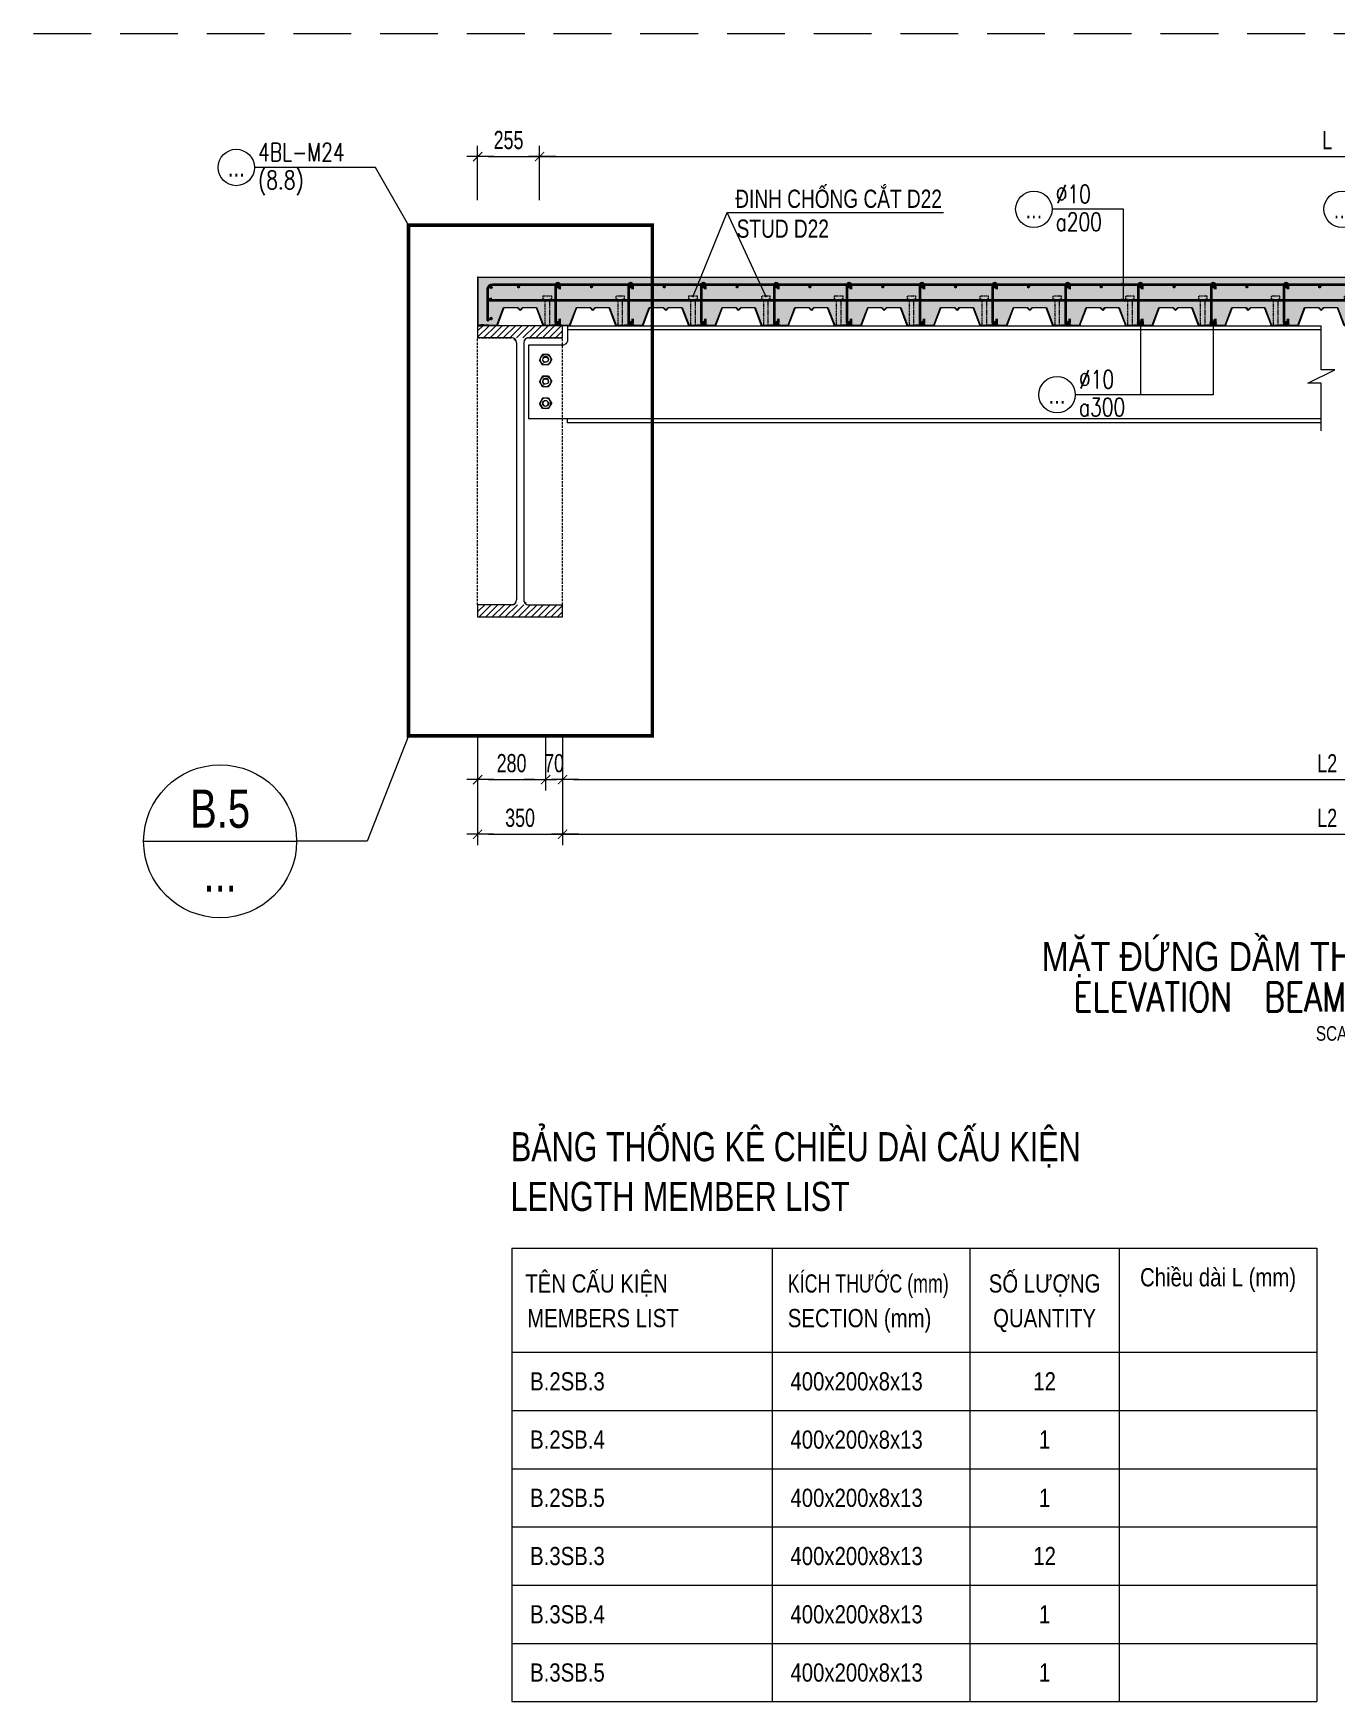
# Model space of a CAD drawing. Header units: millimetres. Extents: x 84463 to 294191, y -61495 to 44118.
# Drawn here: x 185383 to 196121, y -43978 to -30228 of the extents above; entities that cross this region are included whole.
import ezdxf
from ezdxf.enums import TextEntityAlignment as Align

# ---------------------------------------------------------------- set-up
doc = ezdxf.new("R2010")
doc.units = ezdxf.units.MM
doc.linetypes.add('HIDDEN2', pattern=[4.7625, 3.175, -1.5875])
for name, color, linetype, lineweight in [('NDC_S-ANNO', 7, 'Continuous', 20), ('NDC_S-BEAM FRAME-STEL', 32, 'Continuous', 18), ('NDC_S-BEAM-NAME-VERT', 7, 'Continuous', 20), ('NDC_S-CONT', 3, 'Continuous', 20), ('NDC_S-DECK', 3, 'Continuous', 20), ('NDC_S-DIMS', 1, 'Continuous', 15), ('NDC_S-FNDN-RBAR-TOP1', 4, 'Continuous', 35), ('NDC_S-HIDN', 8, 'HIDDEN2', 13), ('NDC_S-HTCH-MAT', 8, 'Continuous', 15), ('NDC_S-LEGN', 1, 'Continuous', 15), ('NDC_S-STIR', 4, 'Continuous', 35), ('NDC_S-TEXT-SYMB', 7, 'Continuous', 20), ('NDC_S-TEXT-VIE', 7, 'Continuous', 20), ('NDC_S_ANNO', 7, 'Continuous', 20), ('NDC_S_DIM', 1, 'Continuous', 15), ('NDC_S_ENG TITLE', 3, 'Continuous', 20), ('NDC_S_HATCH MATERIAL', 8, 'Continuous', 13), ('NDC_S_HIDDEN', 8, 'HIDDEN2', 13), ('NDC_S_REBAR', 4, 'Continuous', 35), ('NDC_S_TEXT SYMBOL', 7, 'Continuous', 20), ('NDC_S_VN TEXT', 7, 'Continuous', 20), ('NDC_S_VN TITLE', 6, 'Continuous', 35), ('NDC_Table', 3, 'Continuous', 20)]:
    doc.layers.add(name, color=color, linetype=linetype, lineweight=lineweight)
doc.styles.add('ARIAL', font='arial.ttf', dxfattribs={"width": 0.8})
doc.styles.add('NDC_ANNO', font='', dxfattribs={"width": 0.8})
doc.styles.add('NDC_ARIAL', font='arial.ttf', dxfattribs={"width": 0.85})
doc.styles.add('NDC_DIM', font='', dxfattribs={"width": 0.75})
doc.styles.add('NDC_EN TXT', font='romans.shx', dxfattribs={"width": 0.8})
doc.styles.add('NDC_VIE TXT', font='arial.ttf', dxfattribs={"width": 0.8})
doc.styles.get('NDC_ANNO').set_extended_font_data('Dotum')
doc.styles.get('NDC_DIM').set_extended_font_data('Dotum')
doc.dimstyles.new('NDC_dim_50', dxfattribs={"dimscale": 50, "dimtxt": 2.5, "dimasz": 1.5, "dimexe": 1.5, "dimexo": 2.5, "dimgap": 1, "dimtad": 1, "dimdec": 0, "dimrnd": 0.001, "dimzin": 0, "dimdsep": 46, "dimtxsty": 'NDC_DIM', "dimblk": 'DIMMARK', "dimcen": 0, "dimdle": 1.2, "dimclrd": 256, "dimclre": 256, "dimclrt": 3, "dimadec": 0, "dimazin": 0, "dimtfac": 1, "dimtdec": 0, "dimtix": 1, "dimtofl": 0, "dimtmove": 2, "dimatfit": 3, "dimfxl": 6, "dimfxlon": 1, "dimtolj": 1, "dimtzin": 0, "dimlwd": -1, "dimlwe": -1, "dimarcsym": 0})
doc.dimstyles.new('NDC_dim_60', dxfattribs={"dimscale": 60, "dimtxt": 2.5, "dimasz": 1.5, "dimexe": 1.5, "dimexo": 2.5, "dimgap": 1, "dimtad": 1, "dimdec": 0, "dimrnd": 0.001, "dimzin": 0, "dimdsep": 46, "dimtxsty": 'NDC_DIM', "dimblk": 'DIMMARK', "dimcen": 0, "dimdle": 1.2, "dimclrd": 256, "dimclre": 256, "dimclrt": 3, "dimadec": 0, "dimazin": 0, "dimtfac": 1, "dimtdec": 0, "dimtix": 1, "dimtofl": 0, "dimtmove": 2, "dimatfit": 3, "dimfxl": 6, "dimfxlon": 1, "dimtolj": 1, "dimtzin": 0, "dimlwd": -1, "dimlwe": -1, "dimarcsym": 0})

# ---------------------------------------------------------------- blocks, each defined once
blk = doc.blocks.new('kata_block_THEP')
at = {"layer": 'NDC_S_REBAR', "color": 0}
for p, q in [((-0.5, 0), (0.5, 0)), ((-0.35, 0.35), (0.35, -0.35)), ((0.35, 0.35), (-0.35, -0.35)), ((0, 0.5), (0, -0.5))]:
    blk.add_line(p, q, dxfattribs=at)
at = {"layer": 'NDC_S_REBAR', "color": 0, "const_width": 0.0833}
blk.add_lwpolyline([(-0.5, 0, 1), (0.5, 0, 1), (-0.5, 0, 1)], format="xyb", dxfattribs=at)
blk = doc.blocks.new('*U276')
at = {"layer": 'NDC_S-STIR', "xscale": -20, "yscale": 20, "zscale": 20}
blk.add_blockref('kata_block_THEP', (0, 0), dxfattribs=at)
blk = doc.blocks.new('*U277')
at = {"layer": 'NDC_S_DIM', "color": 0, "linetype": 'ByBlock', "lineweight": -2, "transparency": 16777216}
for p in [(0, 0), (600, 0), (1200, 0), (1800, 0), (2400, 0), (3000, 0), (3600, 0), (4200, 0), (4800, 0), (5400, 0), (6000, 0), (6600, 0), (7200, 0), (7800, 0), (8400, 0), (9000, 0), (9600, 0), (10200, 0), (10800, 0), (11400, 0), (12000, 0), (12600, 0), (13200, 0)]:
    blk.add_blockref('*U276', p, dxfattribs=at)
blk = doc.blocks.new('*U278')
at = {"layer": 'NDC_S-HIDN', "ltscale": 3}
blk.add_lwpolyline([(-54, -173), (-14, -173), (-14, 43), (2, 43), (2, 67), (-70, 67), (-70, 43), (-54, 43)], close=True, dxfattribs=at)
at = {"layer": 'NDC_S_REBAR'}
blk.add_lwpolyline([(70, 123), (70, 155, 1), (34, 155), (34, -153, 1), (70, -153), (70, -121)], format="xyb", dxfattribs=at)
at = {"layer": 'NDC_S-STIR', "xscale": -20, "yscale": 20, "zscale": 20}
for p in [(52, 146), (52, -153)]:
    blk.add_blockref('kata_block_THEP', p, dxfattribs=at)
blk = doc.blocks.new('*U279')
at = {"layer": 'NDC_S_DIM', "color": 0, "linetype": 'ByBlock', "lineweight": -2, "transparency": 16777216}
for p in [(0, 0), (600, 0), (1200, 0), (1800, 0), (2400, 0), (3000, 0), (3600, 0), (4200, 0), (4800, 0), (5400, 0), (6000, 0), (6600, 0), (7200, 0), (7800, 0), (8400, 0), (9000, 0), (9600, 0), (10200, 0), (10800, 0), (11400, 0), (12000, 0), (12600, 0), (13200, 0)]:
    blk.add_blockref('*U278', p, dxfattribs=at)
blk = doc.blocks.new('*U6089')
for p, q in [((140, 1150), (0, 1150)), ((160, 1130), (160, 70)), ((190, 1130), (190, 70)), ((210, 1150), (350, 1150)), ((140, 50), (0, 50)), ((210, 50), (350, 50))]:
    blk.add_line(p, q)
for points in [[(350, 1150), (350, 1200), (0, 1200), (0, 1150)], [(0, 50), (0, 0), (350, 0), (350, 50)]]:
    blk.add_lwpolyline(points)
for centre, start, end in [((140, 1130), 360, 450), ((210, 1130), 90, 180), ((140, 70), 270, 360), ((210, 70), 180, 270)]:
    blk.add_arc(centre, 20, start, end)
blk = doc.blocks.new('*U102')
at = {"color": 0, "linetype": 'Continuous'}
for p, q in [((-8.5, 4.9), (0, 9.8)), ((-8.5, -4.9), (-8.5, 4.9)), ((8.5, 4.9), (0, 9.8)), ((8.5, -4.9), (8.5, 4.9)), ((-8.5, -4.9), (0, -9.8)), ((8.5, -4.9), (0, -9.8))]:
    blk.add_line(p, q, dxfattribs=at)
for radius in [8.5, 4.25]:
    blk.add_circle((0, 0), radius, dxfattribs=at)
blk.add_arc((0, 0), 5, 250, 160, dxfattribs=at)
blk = doc.blocks.new('DIMMARK')
at = {"layer": 'NDC_S_DIM', "color": 1}
blk.add_line((-1.5, 0), (1, 0), dxfattribs=at)
at = {"layer": 'NDC_S_DIM', "color": 2, "const_width": 0.1}
blk.add_lwpolyline([(-0.42, -0.42), (0.42, 0.42)], dxfattribs=at)
blk = doc.blocks.new('*D421')
at = {"layer": 'Defpoints', "color": 0, "transparency": 16777216}
for p in [(189553, -31244), (189043, -32279), (189553, -32279)]:
    blk.add_point(p, dxfattribs=at)
at = {"layer": 'NDC_S_DIM', "transparency": 16777216}
for p, q in [((189043, -31604), (189043, -31154)), ((189553, -31604), (189553, -31154)), ((189133, -31244), (189463, -31244))]:
    blk.add_line(p, q, dxfattribs=at)
at = {"layer": 'NDC_S_DIM', "transparency": 16777216, "xscale": 90, "yscale": 90, "zscale": 90, "rotation": 180}
blk.add_blockref('DIMMARK', (189043, -31244), dxfattribs=at)
at = {"layer": 'NDC_S_DIM', "transparency": 16777216, "xscale": 90, "yscale": 90, "zscale": 90}
blk.add_blockref('DIMMARK', (189553, -31244), dxfattribs=at)
at = {"layer": 'NDC_S_DIM', "color": 3, "transparency": 16777216, "insert": (189298, -31108), "char_height": 150, "attachment_point": 5, "style": 'NDC_DIM'}
blk.add_mtext('\\A1;255', dxfattribs=at)
blk = doc.blocks.new('*D422')
at = {"layer": 'Defpoints', "color": 0, "transparency": 16777216}
for p in [(202533, -31244), (189553, -32279), (202533, -32279)]:
    blk.add_point(p, dxfattribs=at)
at = {"layer": 'NDC_S_DIM', "transparency": 16777216}
for p, q in [((189553, -31604), (189553, -31154)), ((202533, -31604), (202533, -31154)), ((189643, -31244), (202443, -31244))]:
    blk.add_line(p, q, dxfattribs=at)
at = {"layer": 'NDC_S_DIM', "transparency": 16777216, "xscale": 90, "yscale": 90, "zscale": 90, "rotation": 180}
blk.add_blockref('DIMMARK', (189553, -31244), dxfattribs=at)
at = {"layer": 'NDC_S_DIM', "transparency": 16777216, "xscale": 90, "yscale": 90, "zscale": 90}
blk.add_blockref('DIMMARK', (202533, -31244), dxfattribs=at)
at = {"layer": 'NDC_S_DIM', "color": 3, "transparency": 16777216, "insert": (196043, -31108), "char_height": 150, "attachment_point": 5, "style": 'NDC_DIM'}
blk.add_mtext('\\A1;L', dxfattribs=at)
blk = doc.blocks.new('*D424')
at = {"layer": 'Defpoints', "color": 0, "transparency": 16777216}
for p in [(189603, -33457), (189043, -35037), (189603, -36379)]:
    blk.add_point(p, dxfattribs=at)
at = {"layer": 'NDC_S_DIM', "transparency": 16777216}
for p, q in [((189043, -36019), (189043, -36469)), ((189603, -36019), (189603, -36469)), ((189133, -36379), (189513, -36379))]:
    blk.add_line(p, q, dxfattribs=at)
at = {"layer": 'NDC_S_DIM', "transparency": 16777216, "xscale": 90, "yscale": 90, "zscale": 90, "rotation": 180}
blk.add_blockref('DIMMARK', (189043, -36379), dxfattribs=at)
at = {"layer": 'NDC_S_DIM', "transparency": 16777216, "xscale": 90, "yscale": 90, "zscale": 90}
blk.add_blockref('DIMMARK', (189603, -36379), dxfattribs=at)
at = {"layer": 'NDC_S_DIM', "color": 3, "transparency": 16777216, "insert": (189323, -36244), "char_height": 150, "attachment_point": 5, "style": 'NDC_DIM'}
blk.add_mtext('\\A1;280', dxfattribs=at)
blk = doc.blocks.new('*D425')
at = {"layer": 'Defpoints', "color": 0, "transparency": 16777216}
for p in [(189603, -33457), (189743, -35037), (189743, -36379)]:
    blk.add_point(p, dxfattribs=at)
at = {"layer": 'NDC_S_DIM', "transparency": 16777216}
for p, q in [((189603, -36019), (189603, -36469)), ((189743, -36019), (189743, -36469)), ((189513, -36379), (189423, -36379)), ((189833, -36379), (189923, -36379))]:
    blk.add_line(p, q, dxfattribs=at)
at = {"layer": 'NDC_S_DIM', "transparency": 16777216, "xscale": 90, "yscale": 90, "zscale": 90}
blk.add_blockref('DIMMARK', (189603, -36379), dxfattribs=at)
at = {"layer": 'NDC_S_DIM', "transparency": 16777216, "xscale": 90, "yscale": 90, "zscale": 90, "rotation": 180}
blk.add_blockref('DIMMARK', (189743, -36379), dxfattribs=at)
at = {"layer": 'NDC_S_DIM', "color": 3, "transparency": 16777216, "insert": (189673, -36244), "char_height": 150, "attachment_point": 5, "style": 'NDC_DIM'}
blk.add_mtext('\\A1;70', dxfattribs=at)
blk = doc.blocks.new('*D415')
at = {"layer": 'Defpoints', "color": 0, "transparency": 16777216}
for p in [(189743, -35037), (202343, -35037), (202343, -36379)]:
    blk.add_point(p, dxfattribs=at)
at = {"layer": 'NDC_S_DIM', "transparency": 16777216}
for p, q in [((189743, -36019), (189743, -36469)), ((202343, -36019), (202343, -36469)), ((189833, -36379), (202253, -36379))]:
    blk.add_line(p, q, dxfattribs=at)
at = {"layer": 'NDC_S_DIM', "transparency": 16777216, "xscale": 90, "yscale": 90, "zscale": 90, "rotation": 180}
blk.add_blockref('DIMMARK', (189743, -36379), dxfattribs=at)
at = {"layer": 'NDC_S_DIM', "transparency": 16777216, "xscale": 90, "yscale": 90, "zscale": 90}
blk.add_blockref('DIMMARK', (202343, -36379), dxfattribs=at)
at = {"layer": 'NDC_S_DIM', "color": 3, "transparency": 16777216, "insert": (196043, -36244), "char_height": 150, "attachment_point": 5, "style": 'NDC_DIM'}
blk.add_mtext('\\A1;L2', dxfattribs=at)
blk = doc.blocks.new('*D418')
at = {"layer": 'Defpoints', "color": 0, "transparency": 16777216}
for p in [(189043, -35037), (189743, -35037), (189743, -36829)]:
    blk.add_point(p, dxfattribs=at)
at = {"layer": 'NDC_S_DIM', "transparency": 16777216}
for p, q in [((189043, -36469), (189043, -36919)), ((189743, -36469), (189743, -36919)), ((189133, -36829), (189653, -36829))]:
    blk.add_line(p, q, dxfattribs=at)
at = {"layer": 'NDC_S_DIM', "transparency": 16777216, "xscale": 90, "yscale": 90, "zscale": 90, "rotation": 180}
blk.add_blockref('DIMMARK', (189043, -36829), dxfattribs=at)
at = {"layer": 'NDC_S_DIM', "transparency": 16777216, "xscale": 90, "yscale": 90, "zscale": 90}
blk.add_blockref('DIMMARK', (189743, -36829), dxfattribs=at)
at = {"layer": 'NDC_S_DIM', "color": 3, "transparency": 16777216, "insert": (189393, -36694), "char_height": 150, "attachment_point": 5, "style": 'NDC_DIM'}
blk.add_mtext('\\A1;350', dxfattribs=at)
blk = doc.blocks.new('*D419')
at = {"layer": 'Defpoints', "color": 0, "transparency": 16777216}
for p in [(189743, -35037), (202343, -35037), (202343, -36829)]:
    blk.add_point(p, dxfattribs=at)
at = {"layer": 'NDC_S_DIM', "transparency": 16777216}
for p, q in [((189743, -36469), (189743, -36919)), ((202343, -36469), (202343, -36919)), ((189833, -36829), (202253, -36829))]:
    blk.add_line(p, q, dxfattribs=at)
at = {"layer": 'NDC_S_DIM', "transparency": 16777216, "xscale": 90, "yscale": 90, "zscale": 90, "rotation": 180}
blk.add_blockref('DIMMARK', (189743, -36829), dxfattribs=at)
at = {"layer": 'NDC_S_DIM', "transparency": 16777216, "xscale": 90, "yscale": 90, "zscale": 90}
blk.add_blockref('DIMMARK', (202343, -36829), dxfattribs=at)
at = {"layer": 'NDC_S_DIM', "color": 3, "transparency": 16777216, "insert": (196043, -36694), "char_height": 150, "attachment_point": 5, "style": 'NDC_DIM'}
blk.add_mtext('\\A1;L2', dxfattribs=at)
blk = doc.blocks.new('Drawing name_symbol')
at = {"layer": 'NDC_S_ENG TITLE', "style": 'NDC_EN TXT', "width": 0.8}
blk.add_attdef('SECTDET1', text='', height=5, dxfattribs=at).set_placement((0, 1.01), align=Align.CENTER)
at = {"layer": 'NDC_S_TEXT SYMBOL', "lineweight": 25, "style": 'NDC_ANNO', "width": 0.8}
blk.add_attdef('SSCALE', text='', height=2.5, dxfattribs=at).set_placement((0, -4), align=Align.CENTER)
at = {"layer": 'NDC_S_VN TITLE', "style": 'NDC_VIE TXT', "width": 0.8}
blk.add_attdef('SECTDET2', text='', height=5, dxfattribs=at).set_placement((0, 7.97), align=Align.CENTER)
blk = doc.blocks.new('MARK4')
at = {"layer": 'NDC_S_ANNO'}
blk.add_line((-5, 0), (5, 0), dxfattribs=at)
blk.add_circle((0, 0), 5, dxfattribs=at)
blk = doc.blocks.new('*U107')
blk.add_circle((-2.5, 0), 2.5)
at = {"layer": 'NDC_S_VN TEXT', "color": 3, "style": 'NDC_EN TXT', "width": 0.75}
for tag, p in [('DK1', (0.5, 0.85)), ('KC1', (0.5, -2.97))]:
    blk.add_attdef(tag, p, '', height=2.5, dxfattribs=at)
at = {"layer": 'NDC_S_VN TEXT', "color": 7, "style": 'ARIAL', "width": 0.8}
blk.add_attdef('SH2', text='', height=2.5, dxfattribs=at).set_placement((-2.5, 0), align=Align.MIDDLE)
blk = doc.blocks.new('*U427')
at = {"layer": 'NDC_S-DECK'}
blk.add_lwpolyline([(-300, -73), (-300, -69), (-259, -69), (-257, -71), (-192, -71), (-136, 75), (-19, 75), (0, 57), (19, 75), (136, 75), (192, -71), (257, -71), (259, -69), (300, -69), (300, -73), (261, -73), (259, -75), (190, -75), (134, 71), (21, 71), (0, 51), (-21, 71), (-134, 71), (-190, -75), (-259, -75), (-261, -73)], close=True, dxfattribs=at)
blk = doc.blocks.new('*U428')
at = {"layer": 'NDC_S_DIM', "color": 0, "linetype": 'ByBlock', "lineweight": -2, "transparency": 16777216}
for p in [(0, 0), (600, 0), (1200, 0), (1800, 0), (2400, 0), (3000, 0), (3600, 0), (4200, 0), (4800, 0), (5400, 0), (6000, 0), (6600, 0), (7200, 0), (7800, 0), (8400, 0), (9000, 0), (9600, 0), (10200, 0), (10800, 0), (11400, 0), (12000, 0), (12600, 0), (13200, 0)]:
    blk.add_blockref('*U427', p, dxfattribs=at)
blk = doc.blocks.new('*U104')
blk.add_circle((-2.5, 0), 2.5)
at = {"layer": 'NDC_S_VN TEXT', "color": 3, "style": 'NDC_EN TXT', "width": 0.75}
for tag, p in [('DK1', (0.5, 0.85)), ('KC1', (0.5, -2.97))]:
    blk.add_attdef(tag, p, '', height=2.5, dxfattribs=at)
at = {"layer": 'NDC_S_VN TEXT', "color": 7, "style": 'ARIAL', "width": 0.8}
blk.add_attdef('SH2', text='', height=2.5, dxfattribs=at).set_placement((-2.5, 0), align=Align.MIDDLE)
blk = doc.blocks.new('*U105')
blk.add_circle((-2.5, 0), 2.5)
at = {"layer": 'NDC_S_VN TEXT', "color": 3, "style": 'NDC_EN TXT', "width": 0.75}
for tag, p in [('DK1', (0.5, 0.85)), ('KC1', (0.5, -2.97))]:
    blk.add_attdef(tag, p, '', height=2.5, dxfattribs=at)
at = {"layer": 'NDC_S_VN TEXT', "color": 7, "style": 'ARIAL', "width": 0.8}
blk.add_attdef('SH2', text='', height=2.5, dxfattribs=at).set_placement((-2.5, 0), align=Align.MIDDLE)

msp = doc.modelspace()

# ---------------------------------------------------------------- hatches: boundary and pattern name
at = {"layer": 'NDC_S-HTCH-MAT'}
h = msp.add_hatch(dxfattribs=at)
h.set_pattern_fill('BT-01', color=256, scale=40, pattern_type=2)
h.set_pattern_definition([(50, (-191490.7, 75262.32), (286.90407, -25.10085), [30, -330]), (355, (-191490.7, 75262.32), (-55.50053, 300.87685), [24, -264]), (100.4514, (-191466.78, 75260.23), (231.40375, 275.77582), [25.49608, -280.45684]), (46.1842, (-191490.7, 75342.32), (426.89642, -66.2076), [45, -495]), (96.6356, (-191455.1, 75336.8), (373.8651, 389.64715), [38.2441, -420.6852]), (351.1842, (-191490.7, 75342.32), (373.8648, 389.64744), [36, -396]), (21, (-191450.7, 75322.32), (238.76282, -161.04756), [30, -330]), (326, (-191450.7, 75322.32), (97.32613, 290.06002), [24, -264]), (71.4514, (-191430.8, 75308.9), (336.08905, 129.0122), [25.49608, -280.45684]), (37.5, (-191490.69, 75262.32), (4.863942, 133.157542), [0, -260.8, 0, -268, 0, -265]), (7.5, (-191490.69, 75262.32), (105.227815, 157.764685), [0, -152.8, 0, -254.8, 0, -101]), (327.5, (-191579.89, 75262.32), (213.528974, -9.02195), [0, -100, 0, -312, 0, -414]), (317.5, (-191619.9, 75262.32), (233.27447, 40.04199), [0, -130, 0, -207.2, 0, -294]), (45, (-191490.7, 75262.32), (-120.20815, 120.20815), []), (45, (-191490.7, 75311.32), (-120.20815, 120.20815), [])])
h.paths.add_polyline_path([(203043.2, -32523.3), (203043.2, -32237.5), (189047.2, -32237.5), (189047.2, -32633.5), (189070.2, -32633.5), (189072.2, -32631.5), (189093, -32631.5), (189133.8, -32631.5), (189201.6, -32631.6), (189256.9, -32487.5), (189373.8, -32487.5), (189393, -32505.9), (189412.2, -32487.5), (189529, -32487.5), (189585.1, -32633.5), (189650.2, -32633.5), (189652.2, -32631.5), (189693, -32631.5), (189733.8, -32631.5), (189801.6, -32631.6), (189856.9, -32487.5), (189973.8, -32487.5), (189993, -32505.9), (190012.2, -32487.5), (190129, -32487.5), (190185.1, -32633.5), (190250.2, -32633.5), (190252.2, -32631.5), (190293, -32631.5), (190333.8, -32631.5), (190401.6, -32631.6), (190456.9, -32487.5), (190573.8, -32487.5), (190593, -32505.9), (190612.2, -32487.5), (190729, -32487.5), (190785.1, -32633.5), (190850.2, -32633.5), (190852.2, -32631.5), (190893, -32631.5), (190933.8, -32631.5), (191001.6, -32631.6), (191056.9, -32487.5), (191173.8, -32487.5), (191193, -32505.9), (191212.2, -32487.5), (191329, -32487.5), (191385.1, -32633.5), (191450.2, -32633.5), (191452.2, -32631.5), (191493, -32631.5), (191533.8, -32631.5), (191601.6, -32631.6), (191656.9, -32487.5), (191773.8, -32487.5), (191793, -32505.9), (191812.2, -32487.5), (191929, -32487.5), (191985.1, -32633.5), (192050.2, -32633.5), (192052.2, -32631.5), (192093, -32631.5), (192133.8, -32631.5), (192201.6, -32631.6), (192256.9, -32487.5), (192373.8, -32487.5), (192393, -32505.9), (192412.2, -32487.5), (192529, -32487.5), (192585.1, -32633.5), (192650.2, -32633.5), (192652.2, -32631.5), (192693, -32631.5), (192733.8, -32631.5), (192801.6, -32631.6), (192856.9, -32487.5), (192973.8, -32487.5), (192993, -32505.9), (193012.2, -32487.5), (193129, -32487.5), (193185.1, -32633.5), (193250.2, -32633.5), (193252.2, -32631.5), (193293, -32631.5), (193333.8, -32631.5), (193401.6, -32631.6), (193456.9, -32487.5), (193573.8, -32487.5), (193593, -32505.9), (193612.2, -32487.5), (193729, -32487.5), (193785.1, -32633.5), (193850.2, -32633.5), (193852.2, -32631.5), (193893, -32631.5), (193933.8, -32631.5), (194001.6, -32631.6), (194056.9, -32487.5), (194173.8, -32487.5), (194193, -32505.9), (194212.2, -32487.5), (194329, -32487.5), (194385.1, -32633.5), (194450.2, -32633.5), (194452.2, -32631.5), (194493, -32631.5), (194533.8, -32631.5), (194601.6, -32631.6), (194656.9, -32487.5), (194773.8, -32487.5), (194793, -32505.9), (194812.2, -32487.5), (194929, -32487.5), (194985.1, -32633.5), (195050.2, -32633.5), (195052.2, -32631.5), (195093, -32631.5), (195133.8, -32631.5), (195201.6, -32631.6), (195256.9, -32487.5), (195373.8, -32487.5), (195393, -32505.9), (195412.2, -32487.5), (195529, -32487.5), (195585.1, -32633.5), (195650.2, -32633.5), (195652.2, -32631.5), (195693, -32631.5), (195733.8, -32631.5), (195801.6, -32631.6), (195856.9, -32487.5), (195973.8, -32487.5), (195993, -32505.9), (196012.2, -32487.5), (196129, -32487.5), (196185.1, -32633.5), (196250.2, -32633.5), (196252.2, -32631.5), (196293, -32631.5), (196333.8, -32631.5), (196401.6, -32631.6), (196456.9, -32487.5), (196573.8, -32487.5), (196593, -32505.9), (196612.2, -32487.5), (196729, -32487.5), (196785.1, -32633.5), (196850.2, -32633.5), (196852.2, -32631.5), (196893, -32631.5), (196933.8, -32631.5), (197001.6, -32631.6), (197056.9, -32487.5), (197173.8, -32487.5), (197193, -32505.9), (197212.2, -32487.5), (197329, -32487.5), (197385.1, -32633.5), (197450.2, -32633.5), (197452.2, -32631.5), (197493, -32631.5), (197533.8, -32631.5), (197601.6, -32631.6), (197656.9, -32487.5), (197773.8, -32487.5), (197793, -32505.9), (197812.2, -32487.5), (197929, -32487.5), (197985.1, -32633.5), (198050.2, -32633.5), (198052.2, -32631.5), (198093, -32631.5), (198133.8, -32631.5), (198201.6, -32631.6), (198256.9, -32487.5), (198373.8, -32487.5), (198393, -32505.9), (198412.2, -32487.5), (198529, -32487.5), (198585.1, -32633.5), (198650.2, -32633.5), (198652.2, -32631.5), (198693, -32631.5), (198733.8, -32631.5), (198801.6, -32631.6), (198856.9, -32487.5), (198973.8, -32487.5), (198993, -32505.9), (199012.2, -32487.5), (199129, -32487.5), (199185.1, -32633.5), (199250.2, -32633.5), (199252.2, -32631.5), (199293, -32631.5), (199333.8, -32631.5), (199401.6, -32631.6), (199456.9, -32487.5), (199573.8, -32487.5), (199593, -32505.9), (199612.2, -32487.5), (199729, -32487.5), (199785.1, -32633.5), (199850.2, -32633.5), (199852.2, -32631.5), (199893, -32631.5), (199933.8, -32631.5), (200001.5, -32631.7), (200056.9, -32487.5), (200173.8, -32487.5), (200193, -32505.9), (200212.2, -32487.5), (200329, -32487.5), (200385.1, -32633.5), (200450.2, -32633.5), (200452.2, -32631.5), (200493, -32631.5), (200533.8, -32631.5), (200601.5, -32631.7), (200656.9, -32487.5), (200773.8, -32487.5), (200793, -32505.9), (200812.2, -32487.5), (200929, -32487.5), (200985.1, -32633.5), (201050.2, -32633.5), (201052.2, -32631.5), (201093, -32631.5), (201133.8, -32631.5), (201201.5, -32631.8), (201256.9, -32487.5), (201373.8, -32487.5), (201393, -32505.9), (201412.2, -32487.5), (201529, -32487.5), (201585.1, -32633.5), (201650.2, -32633.5), (201652.2, -32631.5), (201693, -32631.5), (201733.8, -32631.5), (201801.5, -32631.9), (201856.9, -32487.5), (201973.8, -32487.5), (201993, -32505.9), (202012.2, -32487.5), (202129, -32487.5), (202185.1, -32633.5), (202250.2, -32633.5), (202252.2, -32631.5), (202293, -32631.5), (202333.8, -32631.5), (202401.3, -32632.2), (202456.9, -32487.5), (202573.8, -32487.5), (202593, -32505.9), (202612.2, -32487.5), (202729, -32487.5), (202785.1, -32633.5), (202850.2, -32633.5), (202852.2, -32631.5), (202893, -32631.5), (202933.8, -32631.5), (203000.9, -32633.5)])
at = {"layer": 'NDC_S_HATCH MATERIAL'}
h = msp.add_hatch(dxfattribs=at)
h.set_pattern_fill('ANSI31', color=256, scale=12)
edge = h.paths.add_edge_path()
edge.add_line((189043.2, -34937.5), (189043.2, -35037.5))
edge.add_line((189043.2, -35037.5), (189743.2, -35037.5))
edge.add_line((189743.2, -35037.5), (189743.2, -34937.5))
edge = h.paths.add_edge_path()
edge.add_line((189363.2, -32777.5), (189363.2, -34897.5))
edge = h.paths.add_edge_path()
edge.add_line((189423.2, -32777.5), (189423.2, -34897.5))
edge = h.paths.add_edge_path(flags=16)
edge.add_line((189323.2, -34937.5), (189043.2, -34937.5))
edge = h.paths.add_edge_path(flags=16)
edge.add_line((189323.2, -32737.5), (189043.2, -32737.5))
edge = h.paths.add_edge_path(flags=16)
edge.add_line((189463.2, -34937.5), (189743.2, -34937.5))
edge = h.paths.add_edge_path(flags=17)
edge.add_line((189463.2, -32737.5), (189743.2, -32737.5))
edge = h.paths.add_edge_path()
edge.add_line((189743.2, -32737.5), (189743.2, -32637.5))
edge.add_line((189743.2, -32637.5), (189043.2, -32637.5))
edge.add_line((189043.2, -32637.5), (189043.2, -32737.5))
edge = h.paths.add_edge_path()
edge.add_arc((189323.2, -34897.5), 40, 270, 360)
edge = h.paths.add_edge_path()
edge.add_arc((189463.2, -34897.5), 40, 180, 270)
edge = h.paths.add_edge_path()
edge.add_arc((189323.2, -32777.5), 40, 0, 90)
edge = h.paths.add_edge_path()
edge.add_arc((189463.2, -32777.5), 40, 90, 180)

# ---------------------------------------------------------------- linework, layer by layer
at = {"layer": 'NDC_S-ANNO', "linetype": 'HIDDEN2', "ltscale": 80, "const_width": 30}
msp.add_lwpolyline([(190482.5, -31808.8), (188473.4, -31808.8), (188473.4, -36018.4), (190482.5, -36018.4)], close=True, dxfattribs=at)
at = {"layer": 'NDC_S-ANNO'}
msp.add_lwpolyline([(188473.4, -36018.4), (188133.8, -36887.1), (187551.3, -36887.1)], dxfattribs=at)
at = {"layer": 'NDC_S-CONT'}
for p, q in [((189783.2, -33437.5), (189783.2, -33405.5)), ((195994.5, -33437.5), (189783.2, -33437.5))]:
    msp.add_line(p, q, dxfattribs=at)
for points in [[(189043.2, -32237.5), (203043.2, -32237.5)], [(189783.2, -32637.5), (195994.5, -32637.5)], [(189783.2, -32669.5), (195994.5, -32669.5)], [(195994.5, -33405.5), (189463.2, -33405.5)]]:
    msp.add_lwpolyline(points, dxfattribs=at)
msp.add_lwpolyline([(189783.2, -32637.5), (189783.2, -32757.5, -0.4142136), (189743.2, -32797.5), (189463.2, -32797.5), (189463.2, -33405.5)], format="xyb", dxfattribs=at)
at = {"layer": 'NDC_S-DECK'}
msp.add_lwpolyline([(189093, -32631.5), (189072.2, -32631.5), (189070.2, -32633.5), (189047.2, -32633.5), (189047.2, -32237.5), (189043.2, -32237.5), (189043.2, -32637.5), (189071.9, -32637.5), (189073.8, -32635.5), (189093, -32635.5)], close=True, dxfattribs=at)
at = {"layer": 'NDC_S-FNDN-RBAR-TOP1'}
msp.add_lwpolyline([(189137.3, -32578.5), (189127.2, -32595), (189127.2, -32337.5, -0.4142135), (189167.2, -32297.5), (202939.2, -32297.5, -0.4142135), (202959.2, -32317.5), (202959.2, -32595), (202949.1, -32578.5)], format="xyb", dxfattribs=at)
msp.add_lwpolyline([(189160.9, -32414.9), (189127.2, -32427.5), (202959.2, -32427.5), (202939.8, -32417.1)], dxfattribs=at)
at = {"layer": 'NDC_S-HIDN', "ltscale": 6}
for points in [[(189043.2, -32737.5), (189323.2, -32737.5, -0.4142136), (189363.2, -32777.5), (189363.2, -34897.5, -0.4142136), (189323.2, -34937.5), (189043.2, -34937.5)], [(189743.2, -32737.5), (189463.2, -32737.5, 0.4142136), (189423.2, -32777.5), (189423.2, -34897.5, 0.4142136), (189463.2, -34937.5), (189743.2, -34937.5)]]:
    msp.add_lwpolyline(points, format="xyb", close=True, dxfattribs=at)
at = {"layer": 'NDC_S_HATCH MATERIAL'}
msp.add_lwpolyline([(195994.5, -33504.7), (195994.5, -33111.7), (195884.5, -33111.7), (196104.5, -33001.7), (195994.5, -33001.7), (195994.5, -32637.5)], dxfattribs=at)
at = {"layer": 'NDC_S_HIDDEN', "ltscale": 150}
msp.add_line((185382.9, -30228), (228416.3, -30228), dxfattribs=at)
at = {"layer": 'NDC_Table'}
for p, q in [((189325.7, -40240.4), (189325.7, -43978.1)), ((189325.7, -40240.4), (195958.6, -40240.4)), ((191470.4, -40240.4), (191470.4, -43978.1)), ((193099.5, -40240.4), (193099.5, -43978.1)), ((194329.5, -40240.4), (194329.5, -43978.1)), ((195958.6, -40240.4), (195958.6, -43978.1)), ((189325.7, -41098.1), (195958.6, -41098.1)), ((189325.7, -41578.1), (195958.6, -41578.1)), ((189325.7, -42058.1), (195958.6, -42058.1)), ((189325.7, -42538.1), (195958.6, -42538.1)), ((189325.7, -43018.1), (195958.6, -43018.1)), ((189325.7, -43498.1), (195958.6, -43498.1)), ((189325.7, -43978.1), (195958.6, -43978.1))]:
    msp.add_line(p, q, dxfattribs=at)

# ---------------------------------------------------------------- block references
at = {"layer": 'NDC_S-ANNO', "xscale": 125.9999999999999, "yscale": 125.9999999999999, "zscale": 125.9999999999999}
msp.add_blockref('MARK4', (186921.3, -36887.1), dxfattribs=at)
at = {"layer": 'NDC_S-BEAM FRAME-STEL', "xscale": 2, "yscale": 2, "zscale": 2}
msp.add_blockref('*U6089', (189043.2, -35037.5), dxfattribs=at)
at = {"layer": 'NDC_S-BEAM-NAME-VERT', "yscale": 5.142857142857142, "zscale": 5.142857142857142}
for p, xscale, rotation in [((189603.2, -32917.5), 5.142857142857142, 90.0000020408364), ((189603.2, -33097.5), 5.142857142857142, 90.0000020408364), ((189603.2, -33277.5), -5.142857142857142, 89.99999795916362)]:
    msp.add_blockref('*U102', p, dxfattribs=dict(at, xscale=xscale, rotation=rotation))
at = {"layer": 'NDC_S-DIMS', "xscale": 60, "yscale": 60, "zscale": 60}
msp.add_blockref('*U107', (187204.3, -31333.4), dxfattribs=at).add_auto_attribs({'SH2': '...', 'DK1': '4BL-M24', 'KC1': '(8.8)'})
at = {"layer": 'NDC_S-LEGN', "xscale": 60, "yscale": 60, "zscale": 60}
for name, p, values in [('*U104', (193776, -31678.3), {'SH2': '...', 'DK1': '%%c10', 'KC1': 'a200'}), ('*U104', (196316.2, -31678.3), {'SH2': '...', 'DK1': '%%c10', 'KC1': 'a150'}), ('*U105', (193967.5, -33206.2), {'SH2': '...', 'DK1': '%%c10', 'KC1': 'a300'})]:
    msp.add_blockref(name, p, dxfattribs=at).add_auto_attribs(values)
at = {"layer": 'NDC_S-STIR', "xscale": -20, "yscale": 20, "zscale": 20}
for p in [(189152.7, -32320.6), (189152.7, -32578.3)]:
    msp.add_blockref('kata_block_THEP', p, dxfattribs=at)
at = {"layer": 'NDC_S_ANNO', "xscale": 48, "yscale": 48, "zscale": 48}
msp.add_blockref('Drawing name_symbol', (196330.3, -38338.8), dxfattribs=at).add_auto_attribs({'SECTDET1': 'ELEVATION  BEAM STEEL  OF TYPE 1', 'SECTDET2': 'MẶT ĐỨNG DẦM THÉP ĐIỂN HÌNH LOẠI 1', 'SSCALE': 'SCALE 1 : 60'})
at = {"layer": 'NDC_S_DIM'}
for name, p in [('*U277', (189379.7, -32314.3)), ('*U279', (189651.6, -32460.5)), ('*U428', (189393, -32562.5))]:
    msp.add_blockref(name, p, dxfattribs=at)

# ---------------------------------------------------------------- texts
at = {"layer": 'NDC_S-TEXT-SYMB', "style": 'NDC_ANNO', "width": 0.8}
for s, p in [('B.5', (186921.3, -36618.4)), ('...', (186921.3, -37143.8))]:
    msp.add_text(s, height=315, rotation=359.99998, dxfattribs=at).set_placement(p, align=Align.MIDDLE_CENTER)
at = {"layer": 'NDC_S-TEXT-VIE', "style": 'NDC_VIE TXT', "width": 0.75}
for s, p in [('ĐINH CHỐNG CẮT D22', (191166, -31666.2)), ('STUD D22', (191177.5, -31912.6))]:
    msp.add_text(s, height=150, dxfattribs=at).set_placement(p)
at = {"layer": 'NDC_S-TEXT-VIE', "style": 'NDC_ARIAL', "width": 0.75}
for s, p in [('BẢNG THỐNG KÊ CHIỀU DÀI CẤU KIỆN', (191664.7, -39404.1)), ('LENGTH MEMBER LIST', (190711.6, -39814.1))]:
    msp.add_text(s, height=240, dxfattribs=at).set_placement(p, align=Align.MIDDLE_CENTER)
at = {"layer": 'NDC_S_VN TEXT', "style": 'NDC_VIE TXT'}
for s, width, p in [('TÊN CẤU KIỆN', 0.8, (190023.1, -40531.6)), ('KÍCH THƯỚC (mm)', 0.7, (192261.7, -40531.6)), ('SỐ LƯỢNG', 0.8, (193714.5, -40531.6)), ('Chiều dài L (mm)', 0.8, (195143.8, -40480.4)), ('MEMBERS LIST', 0.8, (190075.7, -40817)), ('SECTION (mm)', 0.8, (192190, -40817)), ('QUANTITY', 0.8, (193714.5, -40817)), ('12', 0.8, (193714.5, -41338.1)), ('1', 0.8, (193714.5, -41818.1)), ('1', 0.8, (193714.5, -42298.1)), ('12', 0.8, (193714.5, -42778.1)), ('1', 0.8, (193714.5, -43258.1)), ('1', 0.8, (193714.5, -43738.1))]:
    msp.add_text(s, height=150, dxfattribs=dict(at, width=width)).set_placement(p, align=Align.MIDDLE_CENTER)
at = {"layer": 'NDC_S_VN TEXT', "style": 'NDC_VIE TXT', "width": 0.8}
for s, p in [('B.2SB.3', (189475.7, -41338.1)), ('400x200x8x13', (191620.4, -41338.1)), ('B.2SB.4', (189475.7, -41818.1)), ('400x200x8x13', (191620.4, -41818.1)), ('B.2SB.5', (189475.7, -42298.1)), ('400x200x8x13', (191620.4, -42298.1)), ('B.3SB.3', (189475.7, -42778.1)), ('400x200x8x13', (191620.4, -42778.1)), ('B.3SB.4', (189475.7, -43258.1)), ('400x200x8x13', (191620.4, -43258.1)), ('B.3SB.5', (189475.7, -43738.1)), ('400x200x8x13', (191620.4, -43738.1))]:
    msp.add_text(s, height=150, dxfattribs=at).set_placement(p, align=Align.MIDDLE_LEFT)

# ---------------------------------------------------------------- dimensions: what is measured, and where the dimension line sits
at = {"layer": 'NDC_S_DIM'}
for base, p1, p2, picture, middle in [((189553.2, -31243.5), (189043.2, -32278.8), (189553.2, -32278.8), '*D421', (189298.2, -31108.4)), ((189603.2, -36379.4), (189043.2, -35037.5), (189603.2, -33457.5), '*D424', (189323.2, -36244.3)), ((189743.2, -36379.4), (189603.2, -33457.5), (189743.2, -35037.5), '*D425', (189673.2, -36244.3)), ((189743.2, -36829.4), (189043.2, -35037.5), (189743.2, -35037.5), '*D418', (189393.2, -36694.3))]:
    dim = msp.add_linear_dim(base=base, p1=p1, p2=p2, dimstyle='NDC_dim_60', override={"dimlfac": 0.5}, dxfattribs=at)
    dim.commit()
    dim.dimension.update_dxf_attribs({"geometry": picture, "text_midpoint": middle})
for base, p1, p2, text, picture, middle in [((202533.2, -31243.5), (189553.2, -32278.8), (202533.2, -32278.8), 'L', '*D422', (196043.2, -31108.4)), ((202343.2, -36379.4), (189743.2, -35037.5), (202343.2, -35037.5), 'L2', '*D415', (196043.2, -36244.3)), ((202343.2, -36829.4), (189743.2, -35037.5), (202343.2, -35037.5), 'L2', '*D419', (196043.2, -36694.3))]:
    dim = msp.add_linear_dim(base=base, p1=p1, p2=p2, text=text, dimstyle='NDC_dim_60', override={"dimlfac": 0.5}, dxfattribs=at)
    dim.commit()
    dim.dimension.update_dxf_attribs({"geometry": picture, "text_midpoint": middle})

# ---------------------------------------------------------------- leaders
at = {"layer": 'NDC_S-DIMS', "linetype": 'Continuous'}
msp.add_leader([(188473.4, -31808.8), (188201.7, -31333.4), (187204.3, -31333.4)], dimstyle='NDC_dim_50', override={"dimldrblk": 'DotSmall'}, dxfattribs=at)
at = {"layer": 'NDC_S-DIMS'}
for points, dimstyle, override in [([(190817.7, -32393.5), (191098.8, -31704.1), (192882.5, -31704.1)], 'NDC_dim_50', {"dimgap": 1, "dimtad": 0, "dimldrblk": 'DotSmall'}), ([(191417.7, -32393.5), (191098.8, -31704.1), (192882.5, -31704.1)], 'NDC_dim_50', {"dimgap": 1, "dimtad": 0, "dimldrblk": 'DotSmall'}), ([(194363.3, -32427.5), (194363.3, -31678.3), (193776, -31678.3)], 'NDC_dim_60', {"dimasz": 0.5, "dimldrblk": 'ArchTick'}), ([(194363.3, -32297.5), (194363.3, -31678.3), (193776, -31678.3)], 'NDC_dim_60', {"dimasz": 0.5, "dimldrblk": 'ArchTick'}), ([(194503.5, -32613.5), (194503.5, -33206.2), (193967.5, -33206.2)], 'NDC_dim_60', {"dimasz": 0.8, "dimgap": 1.5, "dimldrblk": 'DotBlank'}), ([(195103.5, -32613.5), (195103.5, -33206.2), (193967.5, -33206.2)], 'NDC_dim_60', {"dimasz": 0.8, "dimgap": 1.5, "dimldrblk": 'DotBlank'})]:
    msp.add_leader(points, dimstyle=dimstyle, override=override, dxfattribs=at)

doc.saveas('drawing.dxf')
